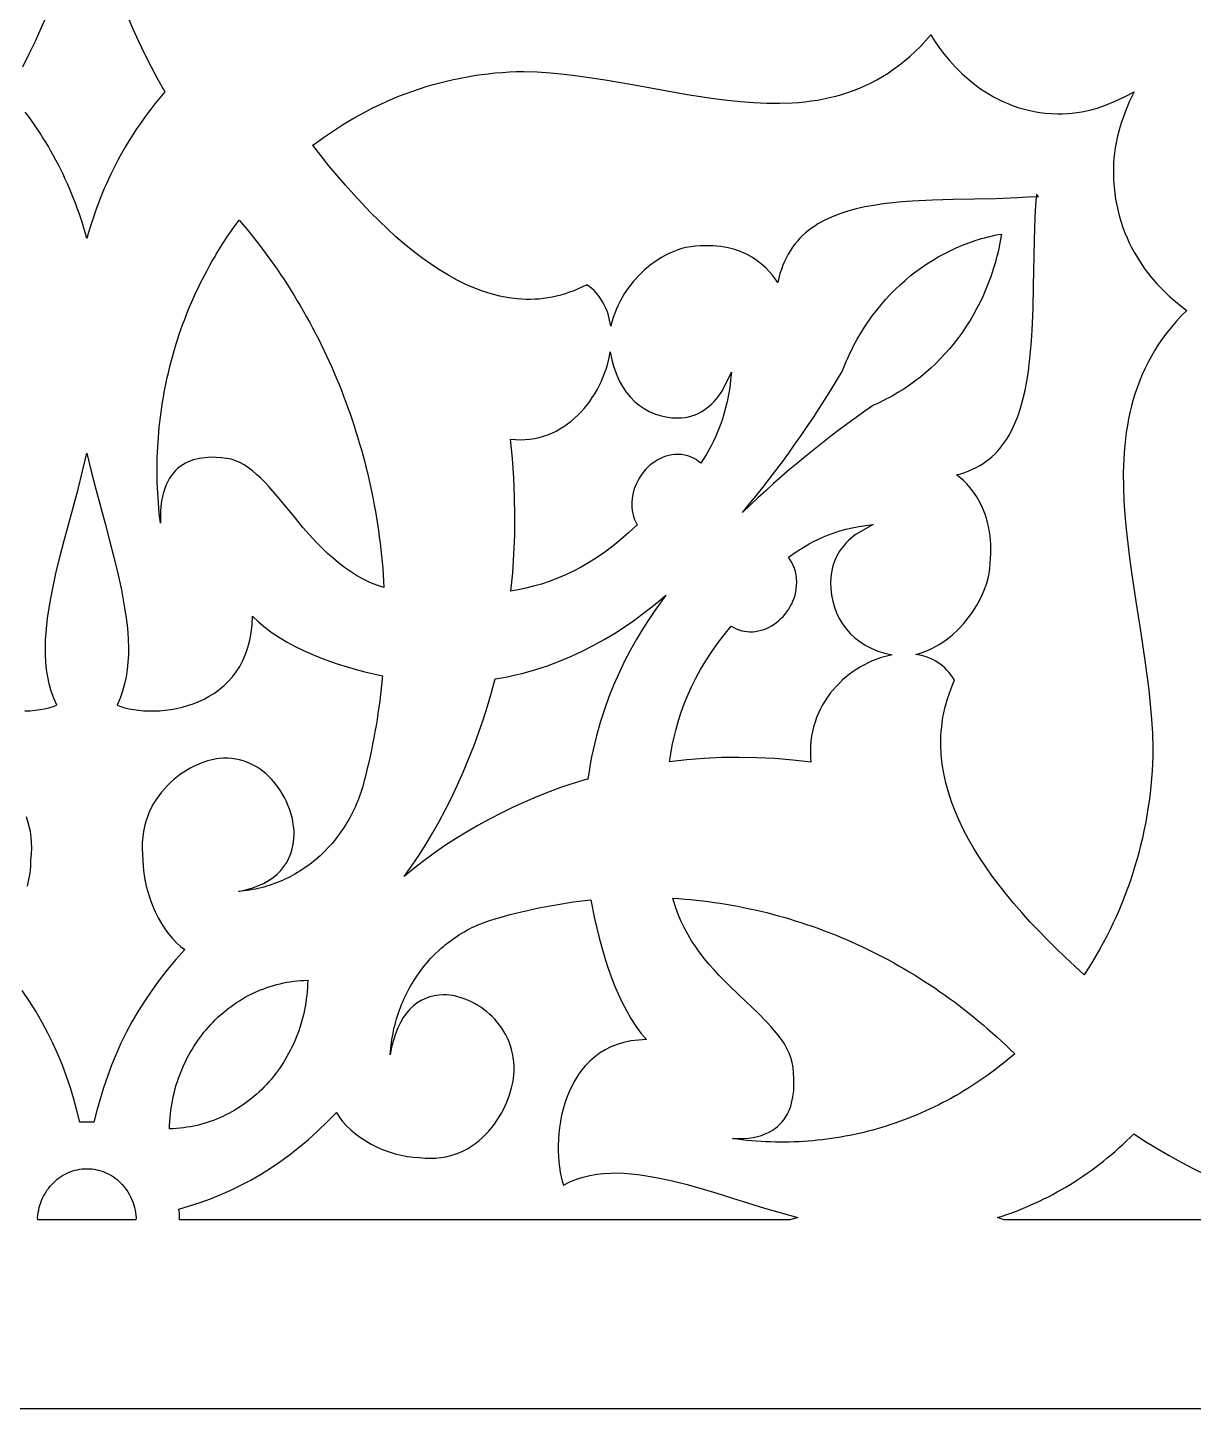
# Model space of a CAD drawing. Extents: x 2655 to 3655, y -2457 to -457.
# Drawn here: x 3139 to 3448, y -2456.5 to -2090.3 of the extents above; entities that cross this region are included whole.
import ezdxf

# ---------------------------------------------------------------- set-up
doc = ezdxf.new("R2010")
doc.units = 0
doc.layers.add('LAYER_1', color=18, linetype='CONTINUOUS')

msp = doc.modelspace()

# ---------------------------------------------------------------- linework, layer by layer
at = {"layer": 'LAYER_1'}
for points in [[(2654.71, -2456.51), (3654.71, -2456.51), (3654.71, -456.51), (2654.71, -456.51)], [(3379.38, -2093.86), (3380.56, -2095.56), (3381.87, -2097.3), (3383.32, -2099.06), (3384.91, -2100.81), (3386.64, -2102.54), (3388.52, -2104.21), (3390.54, -2105.81), (3391.6, -2106.58), (3392.7, -2107.32), (3393.84, -2108.03), (3395.02, -2108.7), (3396.23, -2109.34), (3397.48, -2109.94), (3398.77, -2110.51), (3400.09, -2111.02), (3401.45, -2111.49), (3402.85, -2111.91), (3404.29, -2112.27), (3405.77, -2112.58), (3407.28, -2112.84), (3408.84, -2113.03), (3410.43, -2113.15), (3412.06, -2113.21), (3412.06, -2113.21), (3413.33, -2113.21), (3414.6, -2113.16), (3415.87, -2113.06), (3417.14, -2112.9), (3418.4, -2112.69), (3419.67, -2112.43), (3420.94, -2112.12), (3422.2, -2111.76), (3423.46, -2111.36), (3424.73, -2110.91), (3427.25, -2109.88), (3429.76, -2108.69), (3432.26, -2107.34), (3431.01, -2110.04), (3429.9, -2112.74), (3428.95, -2115.45), (3428.53, -2116.81), (3428.15, -2118.17), (3427.82, -2119.53), (3427.54, -2120.89), (3427.29, -2122.25), (3427.1, -2123.62), (3426.95, -2124.98), (3426.85, -2126.34), (3426.81, -2127.71), (3426.81, -2129.07), (3426.81, -2129.07), (3426.86, -2130.83), (3426.98, -2132.54), (3427.16, -2134.21), (3427.39, -2135.84), (3427.68, -2137.43), (3428.02, -2138.98), (3428.41, -2140.49), (3428.84, -2141.95), (3429.32, -2143.38), (3429.85, -2144.76), (3430.4, -2146.11), (3431, -2147.41), (3431.63, -2148.67), (3432.29, -2149.9), (3432.97, -2151.08), (3433.69, -2152.23), (3435.17, -2154.4), (3436.73, -2156.42), (3438.34, -2158.28), (3439.97, -2159.99), (3441.6, -2161.55), (3443.22, -2162.96), (3444.8, -2164.23), (3446.26, -2165.34), (3444.78, -2166.79), (3443.44, -2168.26), (3442.17, -2169.75), (3440.97, -2171.26), (3439.84, -2172.79), (3438.78, -2174.33), (3437.79, -2175.89), (3436.86, -2177.47), (3436, -2179.07), (3435.19, -2180.68), (3434.45, -2182.31), (3433.77, -2183.95), (3433.14, -2185.61), (3432.57, -2187.29), (3432.05, -2188.98), (3431.59, -2190.68), (3431.17, -2192.4), (3430.81, -2194.13), (3430.49, -2195.88), (3430.21, -2197.63), (3429.98, -2199.4), (3429.79, -2201.18), (3429.64, -2202.97), (3429.53, -2204.78), (3429.41, -2208.42), (3429.43, -2212.09), (3429.57, -2215.81), (3429.82, -2219.55), (3430.16, -2223.33), (3430.58, -2227.13), (3431.06, -2230.96), (3431.6, -2234.8), (3432.78, -2242.55), (3434, -2250.33), (3435.17, -2258.14), (3435.7, -2262.04), (3436.18, -2265.94), (3436.58, -2269.83), (3436.91, -2273.7), (3437.14, -2277.57), (3437.26, -2281.41), (3437.22, -2283.43), (3437.15, -2285.45), (3437.04, -2287.46), (3436.89, -2289.47), (3436.71, -2291.47), (3436.5, -2293.47), (3436.24, -2295.46), (3435.96, -2297.44), (3435.64, -2299.41), (3435.28, -2301.38), (3434.89, -2303.34), (3434.47, -2305.29), (3434.01, -2307.23), (3433.52, -2309.16), (3432.99, -2311.07), (3432.43, -2312.98), (3431.84, -2314.87), (3431.21, -2316.76), (3430.55, -2318.63), (3429.86, -2320.48), (3429.14, -2322.33), (3428.38, -2324.15), (3427.59, -2325.97), (3426.76, -2327.77), (3425.91, -2329.55), (3425.02, -2331.31), (3424.1, -2333.06), (3423.15, -2334.79), (3422.16, -2336.51), (3421.15, -2338.2), (3420.1, -2339.88), (3419.05, -2341.5), (3419.09, -2341.53), (3419.03, -2341.53), (3419.05, -2341.5), (3416.53, -2339.22), (3414.03, -2336.89), (3411.59, -2334.55), (3409.21, -2332.19), (3406.9, -2329.82), (3404.67, -2327.44), (3402.5, -2325.04), (3400.42, -2322.64), (3398.42, -2320.22), (3396.51, -2317.79), (3394.69, -2315.35), (3392.96, -2312.91), (3391.34, -2310.45), (3389.82, -2307.99), (3388.4, -2305.53), (3387.1, -2303.06), (3385.91, -2300.58), (3384.85, -2298.1), (3383.9, -2295.62), (3383.09, -2293.13), (3382.4, -2290.65), (3381.85, -2288.16), (3381.44, -2285.67), (3381.17, -2283.19), (3381.05, -2280.7), (3381.05, -2279.46), (3381.09, -2278.22), (3381.16, -2276.98), (3381.28, -2275.74), (3381.43, -2274.5), (3381.62, -2273.26), (3381.86, -2272.03), (3382.13, -2270.79), (3382.45, -2269.56), (3382.81, -2268.33), (3383.22, -2267.09), (3383.66, -2265.87), (3384.15, -2264.64), (3384.69, -2263.41), (3384.69, -2263.41), (3384.23, -2262.67), (3383.74, -2261.98), (3383.23, -2261.33), (3382.68, -2260.72), (3382.11, -2260.16), (3381.51, -2259.63), (3380.89, -2259.15), (3380.25, -2258.7), (3379.58, -2258.3), (3378.9, -2257.94), (3378.19, -2257.61), (3377.47, -2257.32), (3375.98, -2256.87), (3374.43, -2256.56), (3375.55, -2256.23), (3376.63, -2255.85), (3377.68, -2255.43), (3378.7, -2254.96), (3379.68, -2254.45), (3380.63, -2253.9), (3381.55, -2253.32), (3382.44, -2252.7), (3383.29, -2252.05), (3384.11, -2251.38), (3385.65, -2249.96), (3387.05, -2248.46), (3388.33, -2246.9), (3389.47, -2245.32), (3390.49, -2243.72), (3391.37, -2242.13), (3392.12, -2240.57), (3392.74, -2239.07), (3393.24, -2237.65), (3393.6, -2236.33), (3393.83, -2235.13), (3393.83, -2235.13), (3394.02, -2233.74), (3394.15, -2232.4), (3394.25, -2231.1), (3394.3, -2229.84), (3394.3, -2228.62), (3394.27, -2227.44), (3394.2, -2226.3), (3394.09, -2225.19), (3393.77, -2223.1), (3393.33, -2221.16), (3392.78, -2219.36), (3392.13, -2217.7), (3391.4, -2216.18), (3390.6, -2214.78), (3389.75, -2213.52), (3388.86, -2212.37), (3387.95, -2211.35), (3387.03, -2210.44), (3386.1, -2209.64), (3385.2, -2208.94), (3386.33, -2208.64), (3387.42, -2208.29), (3388.47, -2207.9), (3389.48, -2207.47), (3390.44, -2207), (3391.37, -2206.49), (3392.25, -2205.94), (3393.1, -2205.35), (3393.91, -2204.72), (3394.68, -2204.05), (3395.42, -2203.35), (3396.12, -2202.61), (3396.79, -2201.83), (3397.43, -2201.03), (3398.04, -2200.19), (3398.61, -2199.31), (3399.15, -2198.41), (3399.67, -2197.47), (3400.61, -2195.51), (3401.44, -2193.43), (3402.18, -2191.24), (3402.82, -2188.95), (3403.37, -2186.57), (3403.85, -2184.1), (3404.25, -2181.54), (3404.58, -2178.91), (3404.86, -2176.21), (3405.08, -2173.44), (3405.26, -2170.61), (3405.51, -2164.82), (3405.66, -2158.87), (3405.9, -2146.71), (3406.09, -2140.6), (3406.23, -2137.56), (3406.37, -2135.2), (3406.98, -2135.16), (3406.69, -2134.85), (3406.41, -2134.54), (3406.37, -2135.2), (3404.17, -2135.35), (3401.34, -2135.5), (3395.67, -2135.71), (3384.36, -2135.96), (3378.83, -2136.12), (3373.45, -2136.39), (3370.82, -2136.58), (3368.25, -2136.82), (3365.74, -2137.12), (3363.29, -2137.48), (3360.91, -2137.91), (3358.61, -2138.42), (3356.4, -2139.02), (3354.27, -2139.71), (3352.24, -2140.5), (3350.31, -2141.4), (3348.48, -2142.41), (3347.61, -2142.96), (3346.77, -2143.55), (3345.96, -2144.16), (3345.17, -2144.81), (3344.42, -2145.5), (3343.7, -2146.22), (3343.02, -2146.98), (3342.36, -2147.77), (3341.74, -2148.6), (3341.16, -2149.47), (3340.61, -2150.39), (3340.1, -2151.34), (3339.62, -2152.33), (3339.18, -2153.37), (3338.78, -2154.45), (3338.42, -2155.58), (3338.1, -2156.75), (3337.82, -2157.97), (3337.17, -2157), (3336.43, -2156.01), (3335.58, -2155.01), (3334.63, -2154.03), (3333.56, -2153.07), (3332.39, -2152.16), (3331.09, -2151.3), (3329.68, -2150.51), (3328.13, -2149.82), (3326.46, -2149.22), (3324.65, -2148.75), (3322.71, -2148.41), (3321.69, -2148.29), (3320.62, -2148.21), (3319.53, -2148.18), (3318.39, -2148.19), (3317.22, -2148.24), (3316.01, -2148.34), (3314.76, -2148.49), (3313.47, -2148.69), (3313.47, -2148.69), (3312.36, -2148.94), (3311.13, -2149.33), (3309.81, -2149.86), (3308.41, -2150.53), (3306.97, -2151.33), (3305.49, -2152.28), (3304, -2153.37), (3302.53, -2154.6), (3301.08, -2155.98), (3299.69, -2157.49), (3298.37, -2159.14), (3297.74, -2160.03), (3297.14, -2160.94), (3296.56, -2161.89), (3296.02, -2162.88), (3295.51, -2163.91), (3295.04, -2164.96), (3294.6, -2166.06), (3294.21, -2167.19), (3293.86, -2168.36), (3293.55, -2169.56), (3293.27, -2167.89), (3292.84, -2166.29), (3292.57, -2165.51), (3292.27, -2164.75), (3291.93, -2164.01), (3291.56, -2163.3), (3291.15, -2162.6), (3290.7, -2161.94), (3290.21, -2161.29), (3289.68, -2160.68), (3289.12, -2160.09), (3288.51, -2159.54), (3287.87, -2159.01), (3287.18, -2158.52), (3287.18, -2158.52), (3286.04, -2159.1), (3284.9, -2159.63), (3283.76, -2160.11), (3282.61, -2160.54), (3281.47, -2160.93), (3280.32, -2161.27), (3279.17, -2161.57), (3278.02, -2161.82), (3276.87, -2162.03), (3275.72, -2162.19), (3274.57, -2162.32), (3273.42, -2162.4), (3272.26, -2162.43), (3271.11, -2162.43), (3268.8, -2162.3), (3266.49, -2162.02), (3264.17, -2161.57), (3261.86, -2160.98), (3259.55, -2160.25), (3257.24, -2159.37), (3254.93, -2158.35), (3252.63, -2157.2), (3250.33, -2155.93), (3248.03, -2154.52), (3245.74, -2153), (3243.45, -2151.37), (3241.17, -2149.62), (3238.9, -2147.76), (3236.63, -2145.8), (3234.37, -2143.75), (3232.13, -2141.6), (3229.89, -2139.36), (3227.66, -2137.03), (3225.44, -2134.62), (3223.24, -2132.14), (3221.05, -2129.58), (3218.87, -2126.96), (3216.71, -2124.27), (3214.59, -2121.56), (3216.1, -2120.42), (3217.66, -2119.3), (3219.23, -2118.21), (3220.82, -2117.15), (3222.43, -2116.13), (3224.06, -2115.14), (3225.7, -2114.18), (3227.36, -2113.26), (3229.03, -2112.38), (3230.71, -2111.52), (3232.41, -2110.71), (3234.13, -2109.93), (3235.85, -2109.18), (3237.59, -2108.47), (3239.34, -2107.8), (3241.1, -2107.16), (3242.87, -2106.56), (3244.66, -2105.99), (3246.45, -2105.46), (3248.25, -2104.97), (3250.06, -2104.51), (3251.88, -2104.1), (3253.71, -2103.71), (3255.55, -2103.37), (3257.39, -2103.06), (3259.24, -2102.79), (3261.09, -2102.56), (3262.96, -2102.37), (3264.82, -2102.21), (3266.69, -2102.09), (3268.57, -2102.01), (3270.45, -2101.97), (3274.02, -2102.1), (3277.61, -2102.35), (3281.22, -2102.7), (3284.83, -2103.13), (3288.46, -2103.64), (3292.08, -2104.21), (3299.34, -2105.47), (3306.58, -2106.79), (3313.77, -2108.06), (3317.35, -2108.64), (3320.91, -2109.16), (3324.44, -2109.61), (3327.95, -2109.97), (3331.44, -2110.24), (3334.89, -2110.39), (3338.31, -2110.41), (3341.69, -2110.29), (3343.36, -2110.17), (3345.03, -2110), (3346.69, -2109.8), (3348.33, -2109.55), (3349.96, -2109.26), (3351.58, -2108.91), (3353.19, -2108.52), (3354.79, -2108.07), (3356.37, -2107.57), (3357.94, -2107.01), (3359.5, -2106.4), (3361.05, -2105.72), (3362.57, -2104.99), (3364.09, -2104.19), (3365.59, -2103.33), (3367.07, -2102.4), (3368.54, -2101.4), (3369.99, -2100.33), (3371.43, -2099.19), (3372.85, -2097.98), (3374.25, -2096.69), (3375.63, -2095.32), (3377, -2093.88), (3378.35, -2092.35), (3378.37, -2092.26)], [(3214.59, -2121.56), (3214.56, -2121.58), (3214.56, -2121.52)], [(3196.13, -2142.63), (3197.19, -2143.9), (3198.23, -2145.18), (3199.25, -2146.47), (3200.27, -2147.78), (3201.26, -2149.09), (3202.25, -2150.41), (3203.22, -2151.75), (3204.18, -2153.09), (3205.12, -2154.44), (3206.05, -2155.81), (3206.96, -2157.18), (3207.86, -2158.56), (3208.74, -2159.96), (3209.62, -2161.36), (3210.47, -2162.77), (3211.31, -2164.19), (3212.14, -2165.62), (3212.95, -2167.06), (3213.75, -2168.51), (3214.53, -2169.97), (3215.3, -2171.43), (3216.05, -2172.91), (3216.79, -2174.39), (3217.51, -2175.88), (3218.22, -2177.37), (3218.91, -2178.88), (3219.59, -2180.39), (3220.25, -2181.91), (3220.9, -2183.44), (3221.53, -2184.98), (3222.15, -2186.52), (3222.75, -2188.07), (3223.34, -2189.63), (3223.91, -2191.19), (3224.46, -2192.76), (3225, -2194.34), (3225.52, -2195.92), (3226.03, -2197.51), (3226.52, -2199.1), (3227, -2200.71), (3227.46, -2202.31), (3227.9, -2203.93), (3228.33, -2205.54), (3228.74, -2207.17), (3229.14, -2208.8), (3229.52, -2210.43), (3229.88, -2212.07), (3230.23, -2213.71), (3230.56, -2215.36), (3230.87, -2217.01), (3231.17, -2218.67), (3231.45, -2220.33), (3231.72, -2222), (3231.96, -2223.67), (3232.2, -2225.34), (3232.41, -2227.02), (3232.61, -2228.7), (3232.79, -2230.39), (3232.95, -2232.08), (3233.1, -2233.77), (3233.23, -2235.46), (3233.35, -2237.16), (3233.44, -2238.86), (3231.52, -2238.21), (3229.68, -2237.45), (3227.9, -2236.59), (3226.19, -2235.64), (3224.54, -2234.6), (3222.95, -2233.5), (3221.42, -2232.32), (3219.94, -2231.08), (3218.51, -2229.8), (3217.12, -2228.47), (3215.78, -2227.1), (3214.48, -2225.71), (3211.98, -2222.88), (3209.6, -2220.03), (3205.1, -2214.56), (3202.93, -2212.07), (3201.85, -2210.91), (3200.77, -2209.82), (3199.69, -2208.81), (3198.6, -2207.88), (3197.51, -2207.05), (3196.4, -2206.32), (3195.28, -2205.7), (3194.14, -2205.2), (3192.98, -2204.82), (3191.79, -2204.57), (3191.79, -2204.57), (3190.42, -2204.41), (3188.98, -2204.31), (3187.49, -2204.3), (3185.97, -2204.39), (3184.45, -2204.61), (3182.96, -2204.98), (3182.22, -2205.23), (3181.5, -2205.52), (3180.8, -2205.86), (3180.12, -2206.26), (3179.46, -2206.7), (3178.82, -2207.21), (3178.21, -2207.77), (3177.64, -2208.39), (3177.1, -2209.08), (3176.59, -2209.84), (3176.12, -2210.67), (3175.7, -2211.57), (3175.32, -2212.54), (3174.99, -2213.6), (3174.71, -2214.73), (3174.49, -2215.95), (3174.32, -2217.26), (3174.21, -2218.66), (3174.17, -2220.14), (3174.19, -2221.79), (3174.03, -2220.44), (3173.88, -2219.09), (3173.75, -2217.75), (3173.64, -2216.4), (3173.55, -2215.05), (3173.47, -2213.7), (3173.41, -2212.35), (3173.36, -2211.01), (3173.33, -2209.66), (3173.31, -2208.32), (3173.31, -2206.97), (3173.33, -2205.63), (3173.36, -2204.29), (3173.41, -2202.95), (3173.47, -2201.61), (3173.55, -2200.27), (3173.65, -2198.94), (3173.76, -2197.61), (3173.89, -2196.28), (3174.03, -2194.95), (3174.18, -2193.62), (3174.36, -2192.3), (3174.55, -2190.98), (3174.75, -2189.67), (3174.97, -2188.36), (3175.2, -2187.05), (3175.45, -2185.74), (3175.72, -2184.44), (3176, -2183.14), (3176.29, -2181.85), (3176.61, -2180.56), (3176.93, -2179.27), (3177.27, -2177.99), (3177.63, -2176.72), (3178, -2175.44), (3178.38, -2174.18), (3178.78, -2172.92), (3179.2, -2171.66), (3179.63, -2170.41), (3180.07, -2169.17), (3180.53, -2167.93), (3181.01, -2166.69), (3181.49, -2165.47), (3182, -2164.25), (3182.52, -2163.03), (3183.05, -2161.82), (3183.6, -2160.62), (3184.16, -2159.43), (3184.73, -2158.24), (3185.32, -2157.06), (3185.93, -2155.89), (3186.54, -2154.72), (3187.18, -2153.56), (3187.82, -2152.41), (3188.48, -2151.27), (3189.16, -2150.14), (3189.85, -2149.01), (3190.55, -2147.9), (3191.27, -2146.79), (3192, -2145.69), (3192.74, -2144.6), (3193.5, -2143.51), (3194.28, -2142.44), (3195.06, -2141.38)], [(3396.97, -2146.04), (3396.8, -2146.99), (3396.62, -2147.94), (3396.42, -2148.88), (3396.21, -2149.81), (3395.99, -2150.75), (3395.75, -2151.67), (3395.5, -2152.59), (3394.96, -2154.41), (3394.36, -2156.21), (3393.71, -2157.98), (3393.02, -2159.72), (3392.27, -2161.44), (3391.47, -2163.13), (3390.62, -2164.78), (3389.73, -2166.4), (3388.79, -2168), (3387.81, -2169.55), (3386.78, -2171.08), (3385.7, -2172.56), (3384.58, -2174.01), (3383.42, -2175.42), (3382.22, -2176.79), (3380.98, -2178.12), (3379.7, -2179.41), (3378.38, -2180.65), (3377.02, -2181.85), (3375.62, -2183.01), (3374.19, -2184.12), (3372.72, -2185.18), (3371.22, -2186.19), (3369.68, -2187.15), (3368.11, -2188.06), (3367.31, -2188.5), (3366.51, -2188.92), (3365.7, -2189.33), (3364.87, -2189.73), (3364.05, -2190.11), (3363.21, -2190.48), (3360.92, -2192.08), (3358.64, -2193.7), (3356.37, -2195.35), (3354.12, -2197.02), (3351.89, -2198.72), (3349.68, -2200.44), (3347.48, -2202.19), (3345.29, -2203.96), (3343.13, -2205.75), (3340.98, -2207.57), (3338.85, -2209.41), (3336.73, -2211.27), (3334.64, -2213.16), (3332.56, -2215.07), (3330.5, -2217), (3328.45, -2218.95), (3330.27, -2216.76), (3332.07, -2214.54), (3333.84, -2212.3), (3335.59, -2210.05), (3337.33, -2207.77), (3339.04, -2205.48), (3340.73, -2203.17), (3342.39, -2200.84), (3344.04, -2198.49), (3345.66, -2196.12), (3347.26, -2193.74), (3348.84, -2191.34), (3350.39, -2188.92), (3351.93, -2186.48), (3353.44, -2184.03), (3354.92, -2181.56), (3355.27, -2180.66), (3355.62, -2179.77), (3355.99, -2178.89), (3356.37, -2178.02), (3356.76, -2177.15), (3357.17, -2176.29), (3358.02, -2174.6), (3358.91, -2172.95), (3359.85, -2171.33), (3360.84, -2169.75), (3361.87, -2168.21), (3362.94, -2166.71), (3364.06, -2165.25), (3365.21, -2163.83), (3366.41, -2162.45), (3367.65, -2161.11), (3368.92, -2159.82), (3370.23, -2158.57), (3371.58, -2157.37), (3372.96, -2156.21), (3374.38, -2155.1), (3375.82, -2154.04), (3377.3, -2153.03), (3378.81, -2152.07), (3380.35, -2151.16), (3381.92, -2150.31), (3383.51, -2149.5), (3385.13, -2148.75), (3386.78, -2148.05), (3388.45, -2147.41), (3390.14, -2146.83), (3391.86, -2146.3), (3392.72, -2146.06), (3393.59, -2145.84), (3394.47, -2145.62), (3395.35, -2145.43), (3396.24, -2145.25), (3397.13, -2145.08)], [(3293.84, -2178.45), (3294.39, -2180.43), (3295.05, -2182.27), (3295.82, -2183.98), (3296.7, -2185.55), (3297.67, -2186.99), (3298.73, -2188.3), (3299.88, -2189.46), (3301.1, -2190.5), (3302.4, -2191.39), (3303.76, -2192.15), (3305.18, -2192.77), (3306.66, -2193.25), (3308.19, -2193.6), (3309.75, -2193.81), (3311.36, -2193.87), (3311.36, -2193.87), (3312.33, -2193.84), (3313.27, -2193.73), (3314.18, -2193.56), (3315.05, -2193.32), (3315.9, -2193.02), (3316.72, -2192.67), (3317.5, -2192.25), (3318.26, -2191.79), (3318.98, -2191.28), (3319.68, -2190.73), (3320.34, -2190.13), (3320.97, -2189.49), (3321.57, -2188.82), (3322.14, -2188.11), (3322.68, -2187.38), (3323.19, -2186.62), (3325.54, -2181.71), (3325.54, -2181.71), (3325.34, -2183.8), (3325.08, -2185.79), (3324.77, -2187.69), (3324.41, -2189.49), (3324, -2191.21), (3323.55, -2192.85), (3323.06, -2194.41), (3322.53, -2195.9), (3321.98, -2197.33), (3321.39, -2198.69), (3320.78, -2200), (3320.15, -2201.26), (3318.83, -2203.64), (3317.48, -2205.86), (3316.84, -2205.37), (3316.17, -2204.92), (3315.47, -2204.52), (3314.73, -2204.18), (3313.96, -2203.91), (3313.14, -2203.7), (3312.27, -2203.57), (3311.36, -2203.53), (3311.36, -2203.53), (3310.54, -2203.56), (3309.73, -2203.65), (3308.95, -2203.81), (3308.18, -2204.02), (3307.43, -2204.28), (3306.71, -2204.59), (3306, -2204.96), (3305.33, -2205.37), (3304.68, -2205.82), (3304.05, -2206.32), (3303.46, -2206.85), (3302.9, -2207.42), (3302.37, -2208.02), (3301.88, -2208.65), (3301.42, -2209.31), (3301, -2209.99), (3300.61, -2210.7), (3300.27, -2211.43), (3299.97, -2212.17), (3299.71, -2212.93), (3299.5, -2213.7), (3299.33, -2214.48), (3299.21, -2215.27), (3299.14, -2216.06), (3299.13, -2216.85), (3299.16, -2217.64), (3299.25, -2218.43), (3299.39, -2219.21), (3299.59, -2219.99), (3299.85, -2220.75), (3300.17, -2221.49), (3300.55, -2222.22), (3298.39, -2224.25), (3296.24, -2226.13), (3294.09, -2227.87), (3291.95, -2229.47), (3289.81, -2230.94), (3287.69, -2232.27), (3285.57, -2233.49), (3283.47, -2234.58), (3281.37, -2235.57), (3279.29, -2236.45), (3277.22, -2237.23), (3275.16, -2237.91), (3273.11, -2238.5), (3271.08, -2239.01), (3269.06, -2239.44), (3267.09, -2239.8), (3267.58, -2234.89), (3267.91, -2229.94), (3268.1, -2224.96), (3268.16, -2219.93), (3268.07, -2214.87), (3267.86, -2209.78), (3267.5, -2204.64), (3267.01, -2199.47), (3268.33, -2199.59), (3269.62, -2199.63), (3270.9, -2199.59), (3272.14, -2199.48), (3273.37, -2199.29), (3274.56, -2199.03), (3275.73, -2198.7), (3276.86, -2198.31), (3277.97, -2197.85), (3279.05, -2197.33), (3280.1, -2196.76), (3281.11, -2196.13), (3282.09, -2195.45), (3283.04, -2194.72), (3283.96, -2193.95), (3284.83, -2193.13), (3285.68, -2192.27), (3286.48, -2191.37), (3287.25, -2190.43), (3287.98, -2189.47), (3288.67, -2188.47), (3289.32, -2187.45), (3289.93, -2186.4), (3290.49, -2185.33), (3291.02, -2184.25), (3291.5, -2183.14), (3291.93, -2182.02), (3292.32, -2180.9), (3292.67, -2179.76), (3292.97, -2178.62), (3293.22, -2177.48), (3293.42, -2176.33)], [(3358.57, -2224.68), (3357.86, -2225.22), (3357.18, -2225.8), (3356.52, -2226.42), (3355.9, -2227.06), (3355.31, -2227.74), (3354.75, -2228.46), (3354.23, -2229.2), (3353.76, -2229.98), (3353.33, -2230.79), (3352.95, -2231.64), (3352.62, -2232.52), (3352.34, -2233.43), (3352.12, -2234.37), (3351.96, -2235.35), (3351.86, -2236.36), (3351.82, -2237.4), (3351.82, -2237.4), (3351.89, -2239.13), (3352.08, -2240.82), (3352.4, -2242.46), (3352.85, -2244.05), (3353.43, -2245.58), (3354.13, -2247.04), (3354.96, -2248.44), (3355.92, -2249.76), (3357.01, -2250.99), (3358.22, -2252.13), (3359.56, -2253.17), (3361.02, -2254.11), (3362.61, -2254.94), (3364.33, -2255.66), (3366.17, -2256.24), (3368.13, -2256.7), (3367.07, -2256.92), (3366, -2257.19), (3364.94, -2257.51), (3363.89, -2257.88), (3362.84, -2258.3), (3361.8, -2258.77), (3360.78, -2259.29), (3359.76, -2259.85), (3358.77, -2260.46), (3357.8, -2261.11), (3356.85, -2261.81), (3355.92, -2262.55), (3355.02, -2263.34), (3354.15, -2264.16), (3353.32, -2265.03), (3352.52, -2265.94), (3351.76, -2266.88), (3351.04, -2267.86), (3350.36, -2268.88), (3349.73, -2269.94), (3349.14, -2271.03), (3348.61, -2272.16), (3348.13, -2273.32), (3347.7, -2274.51), (3347.34, -2275.73), (3347.03, -2276.99), (3346.79, -2278.27), (3346.61, -2279.59), (3346.51, -2280.93), (3346.47, -2282.3), (3346.51, -2283.69), (3346.62, -2285.11), (3341.81, -2284.58), (3337.04, -2284.2), (3332.3, -2283.96), (3327.6, -2283.88), (3322.93, -2283.94), (3318.3, -2284.15), (3313.7, -2284.5), (3309.13, -2285.03), (3309.46, -2282.9), (3309.86, -2280.73), (3310.34, -2278.55), (3310.89, -2276.35), (3311.52, -2274.13), (3312.25, -2271.9), (3313.06, -2269.66), (3313.98, -2267.41), (3315, -2265.14), (3316.13, -2262.87), (3317.37, -2260.58), (3318.73, -2258.29), (3320.22, -2255.98), (3321.84, -2253.67), (3323.59, -2251.35), (3325.47, -2249.03), (3326.15, -2249.44), (3326.84, -2249.78), (3327.55, -2250.06), (3328.27, -2250.28), (3328.99, -2250.43), (3329.73, -2250.53), (3330.46, -2250.56), (3331.2, -2250.54), (3331.94, -2250.47), (3332.67, -2250.34), (3333.39, -2250.16), (3334.11, -2249.93), (3334.81, -2249.66), (3335.51, -2249.33), (3336.18, -2248.96), (3336.84, -2248.55), (3337.48, -2248.1), (3338.09, -2247.6), (3338.68, -2247.07), (3339.23, -2246.5), (3339.76, -2245.9), (3340.26, -2245.26), (3340.72, -2244.59), (3341.14, -2243.89), (3341.52, -2243.16), (3341.86, -2242.41), (3342.15, -2241.63), (3342.4, -2240.82), (3342.59, -2240), (3342.73, -2239.15), (3342.82, -2238.29), (3342.85, -2237.4), (3342.85, -2237.4), (3342.81, -2236.42), (3342.69, -2235.49), (3342.5, -2234.61), (3342.24, -2233.77), (3341.92, -2232.98), (3341.56, -2232.22), (3341.14, -2231.51), (3340.68, -2230.82), (3342.75, -2229.36), (3344.96, -2227.95), (3346.13, -2227.27), (3347.34, -2226.61), (3348.61, -2225.98), (3349.94, -2225.38), (3351.32, -2224.82), (3352.78, -2224.29), (3354.3, -2223.81), (3355.9, -2223.37), (3357.58, -2222.98), (3359.34, -2222.64), (3361.19, -2222.36), (3363.13, -2222.14), (3363.13, -2222.14)], [(3306.62, -2242.94), (3305.04, -2245.19), (3303.45, -2247.57), (3301.86, -2250.08), (3300.29, -2252.73), (3298.74, -2255.5), (3297.24, -2258.39), (3295.79, -2261.41), (3294.4, -2264.54), (3293.09, -2267.79), (3291.87, -2271.15), (3290.75, -2274.62), (3289.74, -2278.19), (3288.86, -2281.88), (3288.47, -2283.75), (3288.12, -2285.66), (3287.8, -2287.59), (3287.52, -2289.54), (3287.53, -2289.54), (3284.14, -2290.58), (3280.78, -2291.72), (3277.46, -2292.94), (3274.16, -2294.24), (3270.9, -2295.62), (3267.69, -2297.08), (3264.52, -2298.62), (3261.4, -2300.22), (3258.34, -2301.91), (3255.33, -2303.66), (3252.39, -2305.47), (3249.51, -2307.36), (3246.71, -2309.3), (3243.98, -2311.31), (3241.33, -2313.37), (3238.76, -2315.5), (3240.74, -2312.73), (3242.66, -2309.88), (3244.52, -2306.95), (3246.33, -2303.93), (3248.08, -2300.84), (3249.77, -2297.67), (3251.4, -2294.44), (3252.96, -2291.14), (3254.46, -2287.79), (3255.88, -2284.38), (3257.24, -2280.92), (3258.52, -2277.42), (3259.73, -2273.87), (3260.87, -2270.29), (3261.92, -2266.68), (3262.89, -2263.04), (3262.89, -2263.04), (3264.71, -2262.74), (3266.5, -2262.4), (3268.27, -2262.02), (3270.02, -2261.6), (3273.44, -2260.66), (3276.76, -2259.57), (3279.99, -2258.37), (3283.11, -2257.06), (3286.13, -2255.65), (3289.05, -2254.15), (3291.85, -2252.59), (3294.54, -2250.98), (3297.11, -2249.31), (3299.57, -2247.62), (3301.91, -2245.92), (3304.12, -2244.2), (3306.22, -2242.5), (3308.18, -2240.82)], [(3311.59, -2321.32), (3313.16, -2321.45), (3314.74, -2321.59), (3316.31, -2321.75), (3317.88, -2321.92), (3319.45, -2322.12), (3321.01, -2322.33), (3322.57, -2322.56), (3324.13, -2322.81), (3325.68, -2323.08), (3327.23, -2323.36), (3328.77, -2323.66), (3330.31, -2323.99), (3331.85, -2324.32), (3333.38, -2324.68), (3334.91, -2325.05), (3336.43, -2325.44), (3337.95, -2325.85), (3339.47, -2326.28), (3340.98, -2326.72), (3342.48, -2327.18), (3343.98, -2327.66), (3345.47, -2328.15), (3346.96, -2328.66), (3348.44, -2329.19), (3349.92, -2329.74), (3351.39, -2330.3), (3352.86, -2330.88), (3354.32, -2331.48), (3355.77, -2332.09), (3357.22, -2332.72), (3358.66, -2333.37), (3360.09, -2334.03), (3361.52, -2334.71), (3362.94, -2335.41), (3364.36, -2336.12), (3365.76, -2336.85), (3367.16, -2337.59), (3368.56, -2338.35), (3369.94, -2339.13), (3371.32, -2339.93), (3372.69, -2340.74), (3374.05, -2341.56), (3375.4, -2342.4), (3376.75, -2343.26), (3378.09, -2344.14), (3379.42, -2345.02), (3380.74, -2345.93), (3382.05, -2346.85), (3383.35, -2347.79), (3384.65, -2348.74), (3385.93, -2349.71), (3387.21, -2350.69), (3388.48, -2351.69), (3389.74, -2352.7), (3390.99, -2353.73), (3392.23, -2354.77), (3393.46, -2355.83), (3394.68, -2356.91), (3395.89, -2358), (3397.09, -2359.1), (3398.28, -2360.22), (3399.46, -2361.36), (3400.63, -2362.51), (3399.64, -2363.35), (3398.64, -2364.18), (3397.63, -2365), (3396.62, -2365.8), (3395.6, -2366.59), (3394.57, -2367.36), (3393.53, -2368.11), (3392.48, -2368.86), (3391.43, -2369.58), (3390.37, -2370.29), (3389.3, -2370.99), (3388.22, -2371.67), (3387.14, -2372.33), (3386.05, -2372.98), (3384.95, -2373.62), (3383.85, -2374.24), (3382.74, -2374.84), (3381.62, -2375.43), (3380.5, -2376), (3379.37, -2376.56), (3378.23, -2377.1), (3377.09, -2377.63), (3375.95, -2378.14), (3374.79, -2378.63), (3373.64, -2379.11), (3372.47, -2379.57), (3371.31, -2380.02), (3370.13, -2380.45), (3368.96, -2380.86), (3367.78, -2381.26), (3366.59, -2381.64), (3365.4, -2382.01), (3364.2, -2382.36), (3363.01, -2382.69), (3361.8, -2383.01), (3360.6, -2383.31), (3359.39, -2383.6), (3358.17, -2383.87), (3356.95, -2384.12), (3355.73, -2384.36), (3354.51, -2384.57), (3353.29, -2384.78), (3352.06, -2384.96), (3350.83, -2385.13), (3349.59, -2385.29), (3348.36, -2385.42), (3347.12, -2385.54), (3345.88, -2385.64), (3344.63, -2385.73), (3343.39, -2385.8), (3342.14, -2385.85), (3340.9, -2385.89), (3339.65, -2385.9), (3338.4, -2385.9), (3337.15, -2385.89), (3335.9, -2385.85), (3334.65, -2385.8), (3333.39, -2385.73), (3332.14, -2385.65), (3330.89, -2385.55), (3329.63, -2385.43), (3328.38, -2385.29), (3327.13, -2385.13), (3325.87, -2384.96), (3327.4, -2384.98), (3328.79, -2384.93), (3330.09, -2384.82), (3331.3, -2384.64), (3332.43, -2384.4), (3333.49, -2384.1), (3334.47, -2383.74), (3335.38, -2383.33), (3336.21, -2382.88), (3336.98, -2382.38), (3337.69, -2381.83), (3338.33, -2381.25), (3338.91, -2380.63), (3339.43, -2379.98), (3339.9, -2379.29), (3340.31, -2378.58), (3340.68, -2377.85), (3341, -2377.09), (3341.27, -2376.32), (3341.5, -2375.53), (3341.84, -2373.92), (3342.05, -2372.29), (3342.13, -2370.66), (3342.12, -2369.05), (3342.03, -2367.5), (3341.88, -2366.03), (3341.88, -2366.03), (3341.65, -2364.75), (3341.3, -2363.5), (3340.83, -2362.27), (3340.25, -2361.06), (3339.57, -2359.87), (3338.8, -2358.7), (3337.94, -2357.53), (3337, -2356.37), (3335.99, -2355.21), (3334.91, -2354.05), (3332.59, -2351.71), (3327.51, -2346.87), (3324.86, -2344.31), (3322.23, -2341.62), (3320.94, -2340.22), (3319.67, -2338.78), (3318.43, -2337.29), (3317.23, -2335.75), (3316.09, -2334.15), (3314.99, -2332.5), (3313.96, -2330.79), (3313, -2329.02), (3312.12, -2327.18), (3311.32, -2325.27), (3310.61, -2323.28), (3310, -2321.22)], [(3289.28, -2326.64), (3289.86, -2329.17), (3290.49, -2331.71), (3291.17, -2334.25), (3291.91, -2336.79), (3292.71, -2339.29), (3293.57, -2341.77), (3294.5, -2344.19), (3295.49, -2346.55), (3296.56, -2348.83), (3297.69, -2351.03), (3298.9, -2353.13), (3300.19, -2355.12), (3301.56, -2356.98), (3303.01, -2358.71), (3303.01, -2358.71), (3300.9, -2358.82), (3298.9, -2359.07), (3297.02, -2359.47), (3295.25, -2360.01), (3293.6, -2360.67), (3292.05, -2361.45), (3290.6, -2362.35), (3289.26, -2363.34), (3288.02, -2364.43), (3286.88, -2365.61), (3285.83, -2366.86), (3284.87, -2368.19), (3284.01, -2369.58), (3283.23, -2371.03), (3282.53, -2372.52), (3281.92, -2374.05), (3281.38, -2375.61), (3280.92, -2377.2), (3280.54, -2378.79), (3280.22, -2380.4), (3279.97, -2382.01), (3279.79, -2383.6), (3279.67, -2385.18), (3279.62, -2386.74), (3279.62, -2388.26), (3279.67, -2389.74), (3279.78, -2391.17), (3279.94, -2392.55), (3280.14, -2393.86), (3280.39, -2395.1), (3280.68, -2396.25), (3281.01, -2397.32), (3282.74, -2396.46), (3284.49, -2395.75), (3286.26, -2395.18), (3288.05, -2394.74), (3289.86, -2394.42), (3291.67, -2394.21), (3293.49, -2394.1), (3295.31, -2394.08), (3297.12, -2394.14), (3298.93, -2394.27), (3300.74, -2394.47), (3302.53, -2394.73), (3306.05, -2395.36), (3309.47, -2396.09), (3309.47, -2396.09), (3313.49, -2397.09), (3317.55, -2398.22), (3321.65, -2399.45), (3325.8, -2400.74), (3334.31, -2403.4), (3338.69, -2404.69), (3343.17, -2405.92), (3341.04, -2406.51), (3179.26, -2406.51), (3179.29, -2405.92), (3179.22, -2404.78), (3179.11, -2403.65), (3181.93, -2402.83), (3184.71, -2401.92), (3187.46, -2400.92), (3190.17, -2399.83), (3192.86, -2398.64), (3195.51, -2397.35), (3198.14, -2395.95), (3200.75, -2394.45), (3203.33, -2392.83), (3205.88, -2391.1), (3208.42, -2389.25), (3210.93, -2387.27), (3213.43, -2385.16), (3215.91, -2382.92), (3218.37, -2380.54), (3220.83, -2378.01), (3220.83, -2378.01), (3221.58, -2379.23), (3222.48, -2380.42), (3223.5, -2381.56), (3224.64, -2382.65), (3225.88, -2383.7), (3227.21, -2384.68), (3228.62, -2385.6), (3230.09, -2386.44), (3231.62, -2387.22), (3233.19, -2387.9), (3234.79, -2388.5), (3236.41, -2389), (3238.04, -2389.4), (3239.66, -2389.7), (3241.26, -2389.88), (3242.83, -2389.94), (3242.83, -2389.94), (3244.33, -2390.11), (3245.79, -2390.17), (3247.2, -2390.14), (3248.56, -2390.01), (3249.87, -2389.79), (3251.14, -2389.49), (3252.36, -2389.11), (3253.53, -2388.66), (3254.66, -2388.14), (3255.74, -2387.55), (3256.77, -2386.91), (3257.76, -2386.21), (3258.7, -2385.46), (3259.59, -2384.66), (3260.44, -2383.83), (3261.24, -2382.96), (3262, -2382.06), (3262.71, -2381.13), (3263.37, -2380.18), (3263.99, -2379.22), (3264.56, -2378.24), (3265.09, -2377.26), (3265.57, -2376.28), (3266, -2375.3), (3266.74, -2373.38), (3267.29, -2371.52), (3267.67, -2369.77), (3267.79, -2368.95), (3267.86, -2368.18), (3267.86, -2368.18), (3267.94, -2366.96), (3267.94, -2365.78), (3267.87, -2364.62), (3267.73, -2363.5), (3267.54, -2362.41), (3267.28, -2361.35), (3266.97, -2360.32), (3266.61, -2359.32), (3266.19, -2358.36), (3265.73, -2357.43), (3265.22, -2356.53), (3264.67, -2355.67), (3264.08, -2354.85), (3263.46, -2354.06), (3262.8, -2353.31), (3262.11, -2352.6), (3261.39, -2351.93), (3260.64, -2351.29), (3259.88, -2350.69), (3259.1, -2350.14), (3258.3, -2349.63), (3257.48, -2349.15), (3256.66, -2348.72), (3255.82, -2348.33), (3254.99, -2347.99), (3254.15, -2347.69), (3253.31, -2347.43), (3252.48, -2347.22), (3251.65, -2347.06), (3250.83, -2346.94), (3250.02, -2346.87), (3249.23, -2346.84), (3247.99, -2346.9), (3246.77, -2347.07), (3245.59, -2347.36), (3244.44, -2347.77), (3243.34, -2348.3), (3242.27, -2348.96), (3241.26, -2349.74), (3240.3, -2350.65), (3239.4, -2351.68), (3238.57, -2352.85), (3237.8, -2354.15), (3237.1, -2355.59), (3236.48, -2357.16), (3235.94, -2358.87), (3235.48, -2360.72), (3235.11, -2362.72), (3235.17, -2361.9), (3235.25, -2361.08), (3235.34, -2360.26), (3235.44, -2359.45), (3235.56, -2358.65), (3235.7, -2357.85), (3235.85, -2357.05), (3236.01, -2356.26), (3236.19, -2355.48), (3236.38, -2354.7), (3236.59, -2353.93), (3236.81, -2353.16), (3237.04, -2352.41), (3237.29, -2351.65), (3237.55, -2350.91), (3237.83, -2350.17), (3238.11, -2349.44), (3238.42, -2348.71), (3238.73, -2347.99), (3239.06, -2347.29), (3239.4, -2346.58), (3239.75, -2345.89), (3240.11, -2345.2), (3240.49, -2344.53), (3240.88, -2343.86), (3241.28, -2343.2), (3242.12, -2341.91), (3243, -2340.65), (3243.93, -2339.44), (3244.9, -2338.26), (3245.91, -2337.12), (3246.97, -2336.03), (3248.06, -2334.99), (3248.62, -2334.48), (3249.2, -2333.98), (3249.78, -2333.5), (3250.37, -2333.03), (3250.97, -2332.57), (3251.58, -2332.13), (3252.2, -2331.69), (3252.82, -2331.27), (3253.46, -2330.86), (3254.1, -2330.47), (3254.75, -2330.09), (3255.41, -2329.72), (3256.08, -2329.36), (3256.76, -2329.02), (3257.44, -2328.7), (3258.13, -2328.38), (3258.83, -2328.09), (3259.54, -2327.8), (3260.25, -2327.53), (3260.97, -2327.28), (3261.7, -2327.04), (3262.43, -2326.82), (3263.17, -2326.61), (3263.92, -2326.42), (3265.42, -2325.99), (3266.92, -2325.58), (3268.42, -2325.19), (3269.93, -2324.81), (3271.45, -2324.46), (3272.96, -2324.12), (3274.48, -2323.79), (3276, -2323.49), (3277.53, -2323.2), (3279.05, -2322.93), (3280.59, -2322.67), (3282.12, -2322.44), (3283.65, -2322.22), (3285.19, -2322.02), (3286.73, -2321.84), (3288.27, -2321.67)], [(3213.2, -2343.98), (3213.15, -2344.98), (3213.07, -2345.97), (3212.97, -2346.96), (3212.86, -2347.95), (3212.71, -2348.92), (3212.55, -2349.89), (3212.37, -2350.84), (3212.17, -2351.79), (3211.94, -2352.73), (3211.69, -2353.67), (3211.43, -2354.59), (3211.14, -2355.5), (3210.84, -2356.4), (3210.51, -2357.3), (3210.17, -2358.18), (3209.81, -2359.05), (3209.43, -2359.91), (3209.03, -2360.76), (3208.61, -2361.59), (3208.18, -2362.42), (3207.72, -2363.23), (3207.25, -2364.03), (3206.77, -2364.82), (3206.26, -2365.59), (3205.75, -2366.35), (3205.21, -2367.1), (3204.66, -2367.83), (3204.09, -2368.55), (3203.51, -2369.25), (3202.91, -2369.94), (3202.3, -2370.62), (3201.68, -2371.27), (3201.04, -2371.92), (3200.38, -2372.54), (3199.71, -2373.15), (3199.03, -2373.74), (3198.34, -2374.32), (3197.63, -2374.88), (3196.91, -2375.42), (3196.18, -2375.94), (3195.44, -2376.45), (3194.68, -2376.93), (3193.91, -2377.4), (3193.14, -2377.85), (3192.35, -2378.28), (3191.55, -2378.69), (3190.74, -2379.08), (3189.92, -2379.45), (3189.09, -2379.8), (3188.25, -2380.13), (3187.4, -2380.43), (3186.54, -2380.72), (3185.68, -2380.98), (3184.8, -2381.23), (3183.92, -2381.45), (3183.03, -2381.64), (3182.13, -2381.82), (3181.23, -2381.97), (3180.31, -2382.1), (3179.4, -2382.2), (3178.47, -2382.28), (3177.54, -2382.34), (3176.6, -2382.37), (3176.63, -2381.36), (3176.68, -2380.36), (3176.75, -2379.36), (3176.85, -2378.37), (3176.97, -2377.39), (3177.11, -2376.42), (3177.27, -2375.45), (3177.46, -2374.49), (3177.66, -2373.54), (3177.89, -2372.6), (3178.13, -2371.67), (3178.4, -2370.75), (3178.68, -2369.83), (3178.99, -2368.93), (3179.31, -2368.04), (3179.66, -2367.16), (3180.02, -2366.29), (3180.4, -2365.43), (3180.8, -2364.58), (3181.21, -2363.74), (3181.65, -2362.92), (3182.1, -2362.1), (3182.57, -2361.3), (3183.06, -2360.52), (3183.56, -2359.74), (3184.08, -2358.98), (3184.62, -2358.24), (3185.17, -2357.5), (3185.73, -2356.78), (3186.32, -2356.08), (3186.91, -2355.39), (3187.52, -2354.72), (3188.15, -2354.06), (3188.79, -2353.42), (3189.44, -2352.79), (3190.11, -2352.18), (3190.79, -2351.59), (3191.49, -2351.01), (3192.19, -2350.46), (3192.91, -2349.91), (3193.64, -2349.39), (3194.39, -2348.89), (3195.14, -2348.4), (3195.91, -2347.93), (3196.69, -2347.48), (3197.48, -2347.05), (3198.28, -2346.64), (3199.09, -2346.25), (3199.91, -2345.89), (3200.74, -2345.54), (3201.58, -2345.21), (3202.42, -2344.9), (3203.28, -2344.61), (3204.15, -2344.35), (3205.02, -2344.11), (3205.9, -2343.89), (3206.79, -2343.69), (3207.69, -2343.52), (3208.6, -2343.37), (3209.51, -2343.24), (3210.43, -2343.13), (3211.36, -2343.05), (3212.29, -2343), (3213.23, -2342.97)], [(3155.34, -2392.97), (3155.97, -2393.02), (3156.6, -2393.1), (3157.21, -2393.21), (3157.81, -2393.35), (3158.41, -2393.52), (3158.99, -2393.71), (3159.56, -2393.94), (3160.12, -2394.19), (3160.66, -2394.47), (3161.19, -2394.78), (3161.71, -2395.11), (3162.2, -2395.47), (3162.69, -2395.85), (3163.15, -2396.25), (3163.6, -2396.68), (3164.03, -2397.12), (3164.44, -2397.59), (3164.84, -2398.08), (3165.21, -2398.59), (3165.55, -2399.11), (3165.88, -2399.66), (3166.18, -2400.22), (3166.46, -2400.79), (3166.72, -2401.39), (3166.95, -2402), (3167.15, -2402.62), (3167.33, -2403.25), (3167.48, -2403.9), (3167.6, -2404.56), (3167.7, -2405.24), (3167.76, -2405.92), (3167.71, -2406.51), (3141.71, -2406.51), (3141.65, -2405.92), (3141.71, -2405.24), (3141.81, -2404.56), (3141.93, -2403.9), (3142.08, -2403.25), (3142.26, -2402.62), (3142.46, -2402), (3142.69, -2401.39), (3142.95, -2400.79), (3143.23, -2400.22), (3143.53, -2399.66), (3143.86, -2399.11), (3144.21, -2398.59), (3144.58, -2398.08), (3144.97, -2397.59), (3145.38, -2397.12), (3145.81, -2396.68), (3146.26, -2396.25), (3146.72, -2395.85), (3147.21, -2395.47), (3147.71, -2395.11), (3148.22, -2394.78), (3148.75, -2394.47), (3149.3, -2394.19), (3149.85, -2393.94), (3150.42, -2393.71), (3151.01, -2393.52), (3151.6, -2393.35), (3152.2, -2393.21), (3152.82, -2393.1), (3153.44, -2393.02), (3154.07, -2392.97), (3154.71, -2392.96)]]:
    msp.add_lwpolyline(points, close=True, dxfattribs=at)
for points in [[(3137.7, -2100.71), (3139.41, -2097.33), (3141.04, -2093.94), (3142.6, -2090.52), (3144.07, -2087.09)], [(3165.34, -2087.09), (3166.81, -2090.52), (3168.37, -2093.94), (3170, -2097.33), (3171.71, -2100.71), (3173.5, -2104.07), (3175.37, -2107.41), (3174.47, -2108.45), (3173.59, -2109.5), (3172.73, -2110.57), (3171.88, -2111.65), (3171.04, -2112.74), (3170.22, -2113.84), (3169.42, -2114.96), (3168.63, -2116.09), (3167.85, -2117.23), (3167.1, -2118.38), (3166.36, -2119.55), (3165.63, -2120.72), (3164.92, -2121.91), (3164.23, -2123.1), (3163.56, -2124.31), (3162.9, -2125.53), (3162.26, -2126.76), (3161.63, -2127.99), (3161.02, -2129.24), (3160.43, -2130.5), (3159.86, -2131.77), (3159.3, -2133.04), (3158.76, -2134.33), (3158.24, -2135.62), (3157.74, -2136.93), (3157.25, -2138.24), (3156.78, -2139.56), (3156.33, -2140.89), (3155.9, -2142.22), (3155.48, -2143.57), (3155.08, -2144.92), (3154.71, -2146.28), (3154.33, -2144.92), (3153.93, -2143.57), (3153.51, -2142.22), (3153.08, -2140.89), (3152.63, -2139.56), (3152.16, -2138.24), (3151.67, -2136.93), (3151.17, -2135.62), (3150.65, -2134.33), (3150.11, -2133.04), (3149.55, -2131.77), (3148.98, -2130.5), (3148.39, -2129.24), (3147.78, -2127.99), (3147.15, -2126.76), (3146.51, -2125.53), (3145.85, -2124.31), (3145.18, -2123.1), (3144.49, -2121.91), (3143.78, -2120.72), (3143.05, -2119.55), (3142.31, -2118.38), (3141.56, -2117.23), (3140.78, -2116.09), (3139.99, -2114.96), (3139.19, -2113.84), (3138.37, -2112.74)], [(3138.29, -2271.55), (3139.67, -2271.49), (3141, -2271.37), (3142.28, -2271.21), (3143.5, -2270.99), (3144.65, -2270.72), (3145.72, -2270.41), (3146.71, -2270.05), (3145.92, -2268.19), (3145.26, -2266.31), (3144.73, -2264.4), (3144.32, -2262.47), (3144.02, -2260.53), (3143.82, -2258.59), (3143.72, -2256.63), (3143.7, -2254.67), (3143.76, -2252.72), (3143.88, -2250.77), (3144.07, -2248.83), (3144.3, -2246.91), (3144.89, -2243.12), (3145.57, -2239.43), (3145.57, -2239.43), (3146.5, -2235.11), (3147.55, -2230.75), (3148.69, -2226.34), (3149.9, -2221.87), (3152.36, -2212.72), (3153.57, -2208), (3154.71, -2203.18), (3155.85, -2208), (3157.05, -2212.72), (3159.52, -2221.87), (3160.72, -2226.34), (3161.86, -2230.75), (3162.91, -2235.11), (3163.84, -2239.43), (3163.84, -2239.43), (3164.53, -2243.12), (3165.11, -2246.91), (3165.35, -2248.83), (3165.53, -2250.77), (3165.66, -2252.72), (3165.71, -2254.67), (3165.7, -2256.63), (3165.59, -2258.59), (3165.4, -2260.53), (3165.1, -2262.47), (3164.69, -2264.4), (3164.16, -2266.31), (3163.5, -2268.19), (3162.7, -2270.05), (3163.69, -2270.41), (3164.77, -2270.72), (3165.92, -2270.99), (3167.13, -2271.21), (3168.41, -2271.37), (3169.74, -2271.49), (3171.12, -2271.55), (3172.54, -2271.55), (3173.98, -2271.49), (3175.45, -2271.36), (3176.93, -2271.16), (3178.43, -2270.9), (3179.92, -2270.56), (3181.41, -2270.15), (3182.88, -2269.65), (3184.33, -2269.08), (3185.76, -2268.41), (3187.14, -2267.67), (3188.49, -2266.83), (3189.78, -2265.89), (3191.01, -2264.86), (3192.18, -2263.74), (3193.27, -2262.51), (3194.29, -2261.17), (3195.21, -2259.73), (3196.04, -2258.18), (3196.77, -2256.51), (3197.38, -2254.73), (3197.88, -2252.83), (3198.25, -2250.8), (3198.49, -2248.66), (3198.59, -2246.38), (3198.59, -2246.38), (3200.2, -2247.94), (3201.93, -2249.42), (3203.78, -2250.8), (3205.73, -2252.11), (3207.77, -2253.33), (3209.9, -2254.47), (3212.09, -2255.54), (3214.34, -2256.54), (3216.64, -2257.46), (3218.97, -2258.33), (3221.33, -2259.12), (3223.69, -2259.86), (3226.06, -2260.53), (3228.41, -2261.15), (3233.02, -2262.24), (3232.87, -2263.9), (3232.7, -2265.55), (3232.51, -2267.21), (3232.31, -2268.86), (3232.09, -2270.51), (3231.85, -2272.15), (3231.6, -2273.8), (3231.34, -2275.44), (3231.05, -2277.08), (3230.75, -2278.71), (3230.43, -2280.34), (3230.1, -2281.97), (3229.75, -2283.59), (3229.39, -2285.21), (3229.01, -2286.82), (3228.61, -2288.44), (3228.43, -2289.24), (3228.24, -2290.04), (3228.03, -2290.82), (3227.81, -2291.61), (3227.57, -2292.38), (3227.32, -2293.15), (3227.06, -2293.91), (3226.78, -2294.66), (3226.49, -2295.4), (3226.19, -2296.14), (3225.87, -2296.87), (3225.54, -2297.59), (3225.2, -2298.3), (3224.85, -2299), (3224.48, -2299.69), (3224.1, -2300.37), (3223.71, -2301.05), (3223.3, -2301.71), (3222.89, -2302.37), (3222.46, -2303.01), (3222.03, -2303.65), (3221.58, -2304.27), (3221.12, -2304.89), (3220.65, -2305.49), (3219.67, -2306.67), (3218.66, -2307.81), (3217.6, -2308.9), (3216.51, -2309.94), (3215.38, -2310.94), (3214.21, -2311.89), (3213.01, -2312.79), (3211.78, -2313.64), (3211.15, -2314.04), (3210.51, -2314.44), (3209.86, -2314.81), (3209.21, -2315.18), (3208.55, -2315.53), (3207.89, -2315.87), (3207.21, -2316.19), (3206.53, -2316.5), (3205.85, -2316.8), (3205.15, -2317.08), (3204.45, -2317.35), (3203.75, -2317.6), (3203.04, -2317.84), (3202.32, -2318.06), (3201.59, -2318.27), (3200.87, -2318.46), (3200.13, -2318.63), (3199.39, -2318.8), (3198.65, -2318.94), (3197.9, -2319.07), (3197.15, -2319.18), (3196.39, -2319.28), (3195.63, -2319.36), (3194.86, -2319.42), (3196.72, -2319.03), (3198.44, -2318.54), (3200.03, -2317.96), (3201.49, -2317.29), (3202.83, -2316.54), (3204.04, -2315.71), (3205.12, -2314.81), (3206.09, -2313.84), (3206.93, -2312.81), (3207.66, -2311.72), (3208.26, -2310.58), (3208.76, -2309.39), (3209.14, -2308.15), (3209.41, -2306.88), (3209.57, -2305.57), (3209.62, -2304.23), (3209.6, -2303.38), (3209.53, -2302.52), (3209.42, -2301.64), (3209.27, -2300.75), (3209.07, -2299.85), (3208.84, -2298.95), (3208.56, -2298.04), (3208.24, -2297.14), (3207.88, -2296.25), (3207.48, -2295.36), (3207.04, -2294.49), (3206.56, -2293.62), (3206.04, -2292.78), (3205.49, -2291.96), (3204.9, -2291.16), (3204.27, -2290.39), (3203.61, -2289.64), (3202.91, -2288.93), (3202.18, -2288.26), (3201.42, -2287.63), (3200.62, -2287.03), (3199.79, -2286.49), (3198.92, -2285.99), (3198.03, -2285.54), (3197.1, -2285.15), (3196.14, -2284.82), (3195.15, -2284.54), (3194.14, -2284.33), (3193.09, -2284.19), (3192.02, -2284.12), (3190.92, -2284.12), (3189.79, -2284.19), (3189.79, -2284.19), (3189.07, -2284.27), (3188.31, -2284.4), (3186.68, -2284.81), (3184.96, -2285.4), (3183.17, -2286.19), (3182.26, -2286.66), (3181.34, -2287.18), (3180.43, -2287.75), (3179.53, -2288.36), (3178.63, -2289.03), (3177.75, -2289.74), (3176.89, -2290.5), (3176.05, -2291.32), (3175.24, -2292.18), (3174.47, -2293.09), (3173.73, -2294.05), (3173.03, -2295.06), (3172.38, -2296.12), (3171.78, -2297.23), (3171.24, -2298.4), (3170.75, -2299.61), (3170.33, -2300.87), (3169.98, -2302.18), (3169.7, -2303.54), (3169.5, -2304.96), (3169.38, -2306.42), (3169.34, -2307.94), (3169.4, -2309.5), (3169.56, -2311.12), (3169.56, -2311.12), (3169.62, -2312.81), (3169.78, -2314.54), (3170.06, -2316.28), (3170.43, -2318.03), (3170.9, -2319.77), (3171.45, -2321.49), (3172.09, -2323.18), (3172.81, -2324.82), (3173.6, -2326.41), (3174.45, -2327.92), (3175.36, -2329.35), (3176.33, -2330.69), (3177.35, -2331.91), (3178.41, -2333.01), (3179.51, -2333.98), (3180.65, -2334.79), (3180.65, -2334.79), (3178.26, -2337.48), (3176, -2340.19), (3173.88, -2342.91), (3171.89, -2345.65), (3170.03, -2348.42), (3168.28, -2351.2), (3166.65, -2354.01), (3165.13, -2356.84), (3163.73, -2359.7), (3162.42, -2362.59), (3161.22, -2365.52), (3160.12, -2368.47), (3159.1, -2371.46), (3158.18, -2374.49), (3157.34, -2377.55), (3156.58, -2380.65), (3155.64, -2380.6), (3154.71, -2380.58), (3153.77, -2380.6), (3152.83, -2380.65), (3152.07, -2377.55), (3151.23, -2374.49), (3150.31, -2371.46), (3149.3, -2368.47), (3148.19, -2365.52), (3146.99, -2362.59), (3145.69, -2359.7), (3144.28, -2356.84), (3142.76, -2354.01), (3141.13, -2351.2), (3139.39, -2348.42), (3137.52, -2345.65)], [(3138.98, -2318.03), (3139.35, -2316.28), (3139.63, -2314.54), (3139.8, -2312.81), (3139.85, -2311.12), (3139.85, -2311.12), (3140.01, -2309.5), (3140.07, -2307.94), (3140.03, -2306.42), (3139.92, -2304.96), (3139.71, -2303.54), (3139.43, -2302.18), (3139.08, -2300.87), (3138.66, -2299.61)], [(3481.61, -2406.51), (3397.85, -2406.51), (3397.33, -2406.33), (3396.07, -2405.92), (3397.33, -2405.51), (3398.59, -2405.08), (3399.84, -2404.64), (3401.08, -2404.17), (3402.32, -2403.69), (3403.54, -2403.18), (3404.76, -2402.66), (3405.97, -2402.12), (3407.18, -2401.55), (3408.37, -2400.97), (3409.56, -2400.38), (3410.74, -2399.76), (3411.91, -2399.12), (3413.07, -2398.47), (3414.22, -2397.8), (3415.36, -2397.1), (3416.49, -2396.4), (3417.61, -2395.67), (3418.73, -2394.93), (3419.83, -2394.16), (3420.92, -2393.38), (3422, -2392.59), (3423.07, -2391.77), (3424.13, -2390.94), (3425.18, -2390.09), (3426.22, -2389.23), (3427.25, -2388.35), (3428.26, -2387.45), (3429.27, -2386.53), (3430.26, -2385.6), (3431.24, -2384.65), (3432.2, -2383.69), (3435.31, -2385.7), (3438.43, -2387.63), (3441.57, -2389.47), (3444.73, -2391.22), (3447.9, -2392.89), (3451.09, -2394.48)]]:
    msp.add_lwpolyline(points, dxfattribs=at)

doc.saveas('drawing.dxf')
